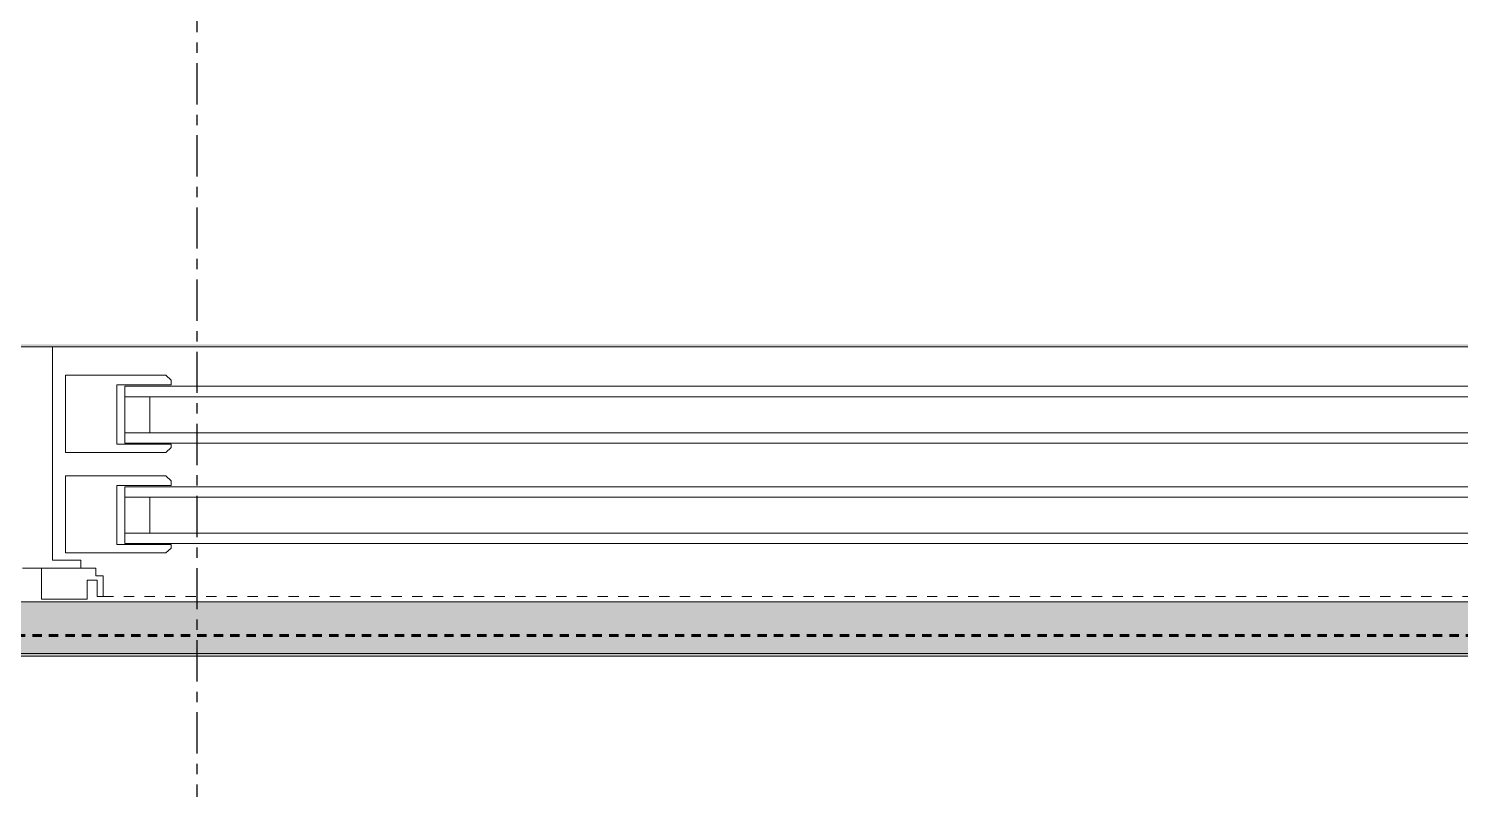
# Model space of a CAD drawing. Header units: inches. Extents: x -4110 to -1807, y 9775 to 11251.
# Drawn here: x -3824.87 to -3807.49, y 9978.32 to 9987.55 of the extents above; entities that cross this region are included whole.
import ezdxf

# ---------------------------------------------------------------- set-up
doc = ezdxf.new("R2010")
doc.units = ezdxf.units.IN
doc.header["$MEASUREMENT"] = 0
for name, pattern in [('Dash', [0.25, 0.125, -0.125]), ('Dash 1_16_', [0.125, 0.0625, -0.0625]), ('Double Dash 3_8_', [1, 0.375, -0.125, 0.125, -0.125, 0.125, -0.125]), ('Grid Line 1_2_', [0.875, 0.5, -0.125, 0.125, -0.125])]:
    doc.linetypes.add(name, pattern=pattern)
for name, color, linetype, lineweight in [('0-1', 7, 'Continuous', 5), ('0-3', 7, 'Continuous', 9), ('0-4', 250, 'Double Dash 3_8_', 60), ('A-DETL-GENF-HDLN-1', 7, 'Dash', 9), ('A-DETL-GENF-HDLN-2', 1, 'Continuous', 18), ('A-GLAZ', 151, 'Continuous', 18), ('A-GLAZ-5', 7, 'Continuous', 9), ('A-WALL-1', 8, 'Continuous', 5), ('A-WALL-4', 10, 'Continuous', 18), ('C-PROP-LINE-2', 250, 'Dash 1_16_', 60), ('S-GRID-1', 1, 'Grid Line 1_2_', 30)]:
    doc.layers.add(name, color=color, linetype=linetype, lineweight=lineweight)

# ---------------------------------------------------------------- blocks, each defined once
blk = doc.blocks.new('Basic Wall _ EXT - FIBER CEMENT - LARGE - ___-2162463-ENLARGED RCP - 3RD FLOOR PLAN - WEST')
at = {"layer": 'A-WALL-4'}
h = blk.add_hatch(color=256, dxfattribs=at)
h.paths.add_polyline_path([(-3860.224, 9979.971), (-2067.705, 9979.971), (-2068.424, 9980.689), (-2100.388, 9980.689), (-2100.388, 9980.627), (-2103.036, 9980.627), (-2103.036, 9980.596), (-2138.536, 9980.596), (-2138.536, 9980.689), (-2253.988, 9980.689), (-2253.988, 9980.627), (-2256.636, 9980.627), (-2256.636, 9980.596), (-2292.136, 9980.596), (-2292.136, 9980.689), (-2330.788, 9980.689), (-2330.788, 9980.627), (-2333.436, 9980.627), (-2333.436, 9980.596), (-2368.936, 9980.596), (-2368.936, 9980.689), (-2407.524, 9980.689), (-2407.524, 9980.627), (-2410.172, 9980.627), (-2410.172, 9980.596), (-2445.672, 9980.596), (-2445.672, 9980.689), (-2446.175, 9980.689), (-2446.175, 9980.596), (-2481.675, 9980.596), (-2481.675, 9980.627), (-2484.324, 9980.627), (-2484.324, 9980.689), (-2676.51, 9980.689), (-2676.51, 9980.627), (-2681.436, 9980.627), (-2681.436, 9980.596), (-2752.936, 9980.596), (-2752.936, 9980.689), (-2868.388, 9980.689), (-2868.388, 9980.627), (-2871.036, 9980.627), (-2871.036, 9980.596), (-2906.536, 9980.596), (-2906.536, 9980.689), (-2983.711, 9980.689), (-2983.711, 9980.596), (-3055.211, 9980.596), (-3055.211, 9980.627), (-3060.137, 9980.627), (-3060.137, 9980.689), (-3213.924, 9980.689), (-3213.924, 9980.627), (-3216.572, 9980.627), (-3216.572, 9980.596), (-3252.072, 9980.596), (-3252.072, 9980.689), (-3252.575, 9980.689), (-3252.575, 9980.596), (-3288.075, 9980.596), (-3288.075, 9980.627), (-3290.724, 9980.627), (-3290.724, 9980.689), (-3367.711, 9980.689), (-3367.711, 9980.596), (-3403.211, 9980.596), (-3403.211, 9980.627), (-3405.86, 9980.627), (-3405.86, 9980.689), (-3444.511, 9980.689), (-3444.511, 9980.596), (-3480.011, 9980.596), (-3480.011, 9980.627), (-3482.66, 9980.627), (-3482.66, 9980.689), (-3559.711, 9980.689), (-3559.711, 9980.596), (-3595.211, 9980.596), (-3595.211, 9980.627), (-3597.86, 9980.627), (-3597.86, 9980.689), (-3636.511, 9980.689), (-3636.511, 9980.596), (-3708.011, 9980.596), (-3708.011, 9980.627), (-3712.937, 9980.627), (-3712.937, 9980.689), (-3790.111, 9980.689), (-3790.111, 9980.596), (-3825.611, 9980.596), (-3825.611, 9980.627), (-3828.26, 9980.627), (-3828.26, 9980.689), (-3860.224, 9980.689), (-3860.942, 9979.971)], flags=0)
h.paths.add_polyline_path([(-3521.908, 9980.939), (-3481.162, 9980.939), (-3481.162, 9981.689), (-3522.685, 9981.689), (-3522.685, 9980.939)], flags=0)
h.paths.add_polyline_path([(-2868.135, 9980.939), (-2828.362, 9980.939), (-2828.362, 9981.689), (-2869.885, 9981.689), (-2869.885, 9980.939)], flags=0)
h.paths.add_polyline_path([(-3177.085, 9980.939), (-3097.162, 9980.939), (-3097.162, 9981.689), (-3177.085, 9981.689)], flags=0)
blk.add_hatch(color=256, dxfattribs=at).paths.add_polyline_path([(-3860.942, 9979.939), (-2067.674, 9979.939), (-2067.705, 9979.971), (-3860.942, 9979.971), (-3860.974, 9979.939)], flags=0)
for p, q in [((-2067.674, 9979.939), (-3860.974, 9979.939)), ((-2067.705, 9979.971), (-3860.942, 9979.971))]:
    blk.add_line(p, q, dxfattribs=at)
blk = doc.blocks.new('Window-Double_Hung-Marvin-Essential - ESDH3066 - 3rd floor-3357211-ENLARGED RCP - 3RD FLOOR PLAN - WEST')
at = {"layer": 'A-DETL-GENF-HDLN-1'}
blk.add_line((16.104, 4.217), (-16.504, 4.217), dxfattribs=at)
at = {"layer": 'A-DETL-GENF-HDLN-2'}
for p, q in [((15.843, 3.572), (-15.843, 3.572)), ((15.843, 3.447), (-15.843, 3.447)), ((15.843, 3.01), (-15.843, 3.01)), ((15.843, 2.883), (-15.843, 2.883)), ((15.843, 2.353), (-15.843, 2.353)), ((15.843, 2.228), (-15.843, 2.228)), ((15.843, 1.791), (-15.843, 1.791)), ((15.843, 1.665), (-15.843, 1.665))]:
    blk.add_line(p, q, dxfattribs=at)
at = {"layer": 'A-GLAZ'}
for p, q in [((16.104, 3.966), (16.104, 4.217)), ((16.176, 4.217), (16.104, 4.217)), ((16.176, 4.217), (16.176, 4.015)), ((16.298, 4.248), (16.855, 4.248)), ((16.298, 4.015), (16.298, 4.248)), ((16.855, 4.248), (16.855, 3.873)), ((16.176, 4.015), (16.298, 4.015)), ((16.194, 3.966), (16.104, 3.966)), ((16.194, 3.873), (16.194, 3.966)), ((17.083, 3.873), (16.194, 3.873)), ((16.375, 3.873), (16.375, 3.773)), ((15.342, 3.687), (15.281, 3.627)), ((15.342, 3.687), (16.562, 3.687)), ((16.375, 3.773), (16.719, 3.773)), ((16.562, 2.75), (16.562, 3.687)), ((16.719, 3.773), (16.719, 1.187)), ((15.281, 3.586), (15.281, 3.627)), ((15.937, 3.586), (15.281, 3.586)), ((15.843, 2.883), (15.843, 3.572)), ((15.937, 2.867), (15.937, 3.586)), ((15.54, 3.01), (15.54, 3.447)), ((15.281, 2.867), (15.937, 2.867)), ((15.281, 2.811), (15.281, 2.867)), ((15.342, 2.75), (15.281, 2.811)), ((16.562, 2.75), (15.342, 2.75)), ((15.342, 2.469), (15.281, 2.408)), ((15.342, 2.469), (16.562, 2.469)), ((16.562, 1.531), (16.562, 2.469)), ((15.281, 2.367), (15.281, 2.408)), ((15.937, 2.367), (15.281, 2.367)), ((15.843, 1.665), (15.843, 2.353)), ((15.937, 1.649), (15.937, 2.367)), ((15.54, 1.791), (15.54, 2.228)), ((15.281, 1.649), (15.937, 1.649)), ((15.281, 1.592), (15.281, 1.649)), ((15.342, 1.531), (15.281, 1.592)), ((16.562, 1.531), (15.342, 1.531)), ((16.719, 1.187), (17.75, 1.187))]:
    blk.add_line(p, q, dxfattribs=at)
at = {"layer": 'A-GLAZ-5'}
for p, q in [((17.75, 4.281), (-17.75, 4.281)), ((-17.75, 1.187), (17.75, 1.187))]:
    blk.add_line(p, q, dxfattribs=at)
blk = doc.blocks.new('Family - ___-2835860-ENLARGED RCP - 3RD FLOOR PLAN - WEST')
at = {"layer": 'C-PROP-LINE-2'}
blk.add_line((-2638.111, 9980.189), (-3860.724, 9980.189), dxfattribs=at)
blk = doc.blocks.new('Family - ___-2835932-ENLARGED RCP - 3RD FLOOR PLAN - WEST')
at = {"layer": 'C-PROP-LINE-2'}
blk.add_line((-2067.924, 9980.189), (-3860.724, 9980.189), dxfattribs=at)
blk = doc.blocks.new('CTR - 1st Phase - Shell_rvt-1-ENLARGED RCP - 3RD FLOOR PLAN - WEST')
at = {"layer": 'A-WALL-1'}
blk.add_hatch(color=256, dxfattribs=at).paths.add_polyline_path([(-3825.018, 9983.689), (-3790.111, 9983.689), (-3790.111, 9983.721), (-3825.611, 9983.721), (-3825.611, 9983.689)], flags=0)
at = {"layer": '0-3', "rotation": 180}
blk.add_blockref('Window-Double_Hung-Marvin-Essential - ESDH3066 - 3rd floor-3357211-ENLARGED RCP - 3RD FLOOR PLAN - WEST', (-3807.861, 9984.877), dxfattribs=at)
at = {"layer": '0-3'}
blk.add_blockref('Basic Wall _ EXT - FIBER CEMENT - LARGE - ___-2162463-ENLARGED RCP - 3RD FLOOR PLAN - WEST', (0, 0), dxfattribs=at)
at = {"layer": '0-4'}
for name in ['Family - ___-2835860-ENLARGED RCP - 3RD FLOOR PLAN - WEST', 'Family - ___-2835932-ENLARGED RCP - 3RD FLOOR PLAN - WEST']:
    blk.add_blockref(name, (0, 0), dxfattribs=at)
blk = doc.blocks.new('CTR - 1st Phase - Structure_rvt-1-ENLARGED RCP - 3RD FLOOR PLAN - WEST')
at = {"layer": 'S-GRID-1'}
blk.add_line((-3822.824, 9774.882), (-3822.824, 11217.926), dxfattribs=at)

msp = doc.modelspace()

# ---------------------------------------------------------------- block references
at = {"layer": '0-1'}
for name in ['CTR - 1st Phase - Structure_rvt-1-ENLARGED RCP - 3RD FLOOR PLAN - WEST', 'CTR - 1st Phase - Shell_rvt-1-ENLARGED RCP - 3RD FLOOR PLAN - WEST']:
    msp.add_blockref(name, (0, 0), dxfattribs=at)

doc.saveas('drawing.dxf')
